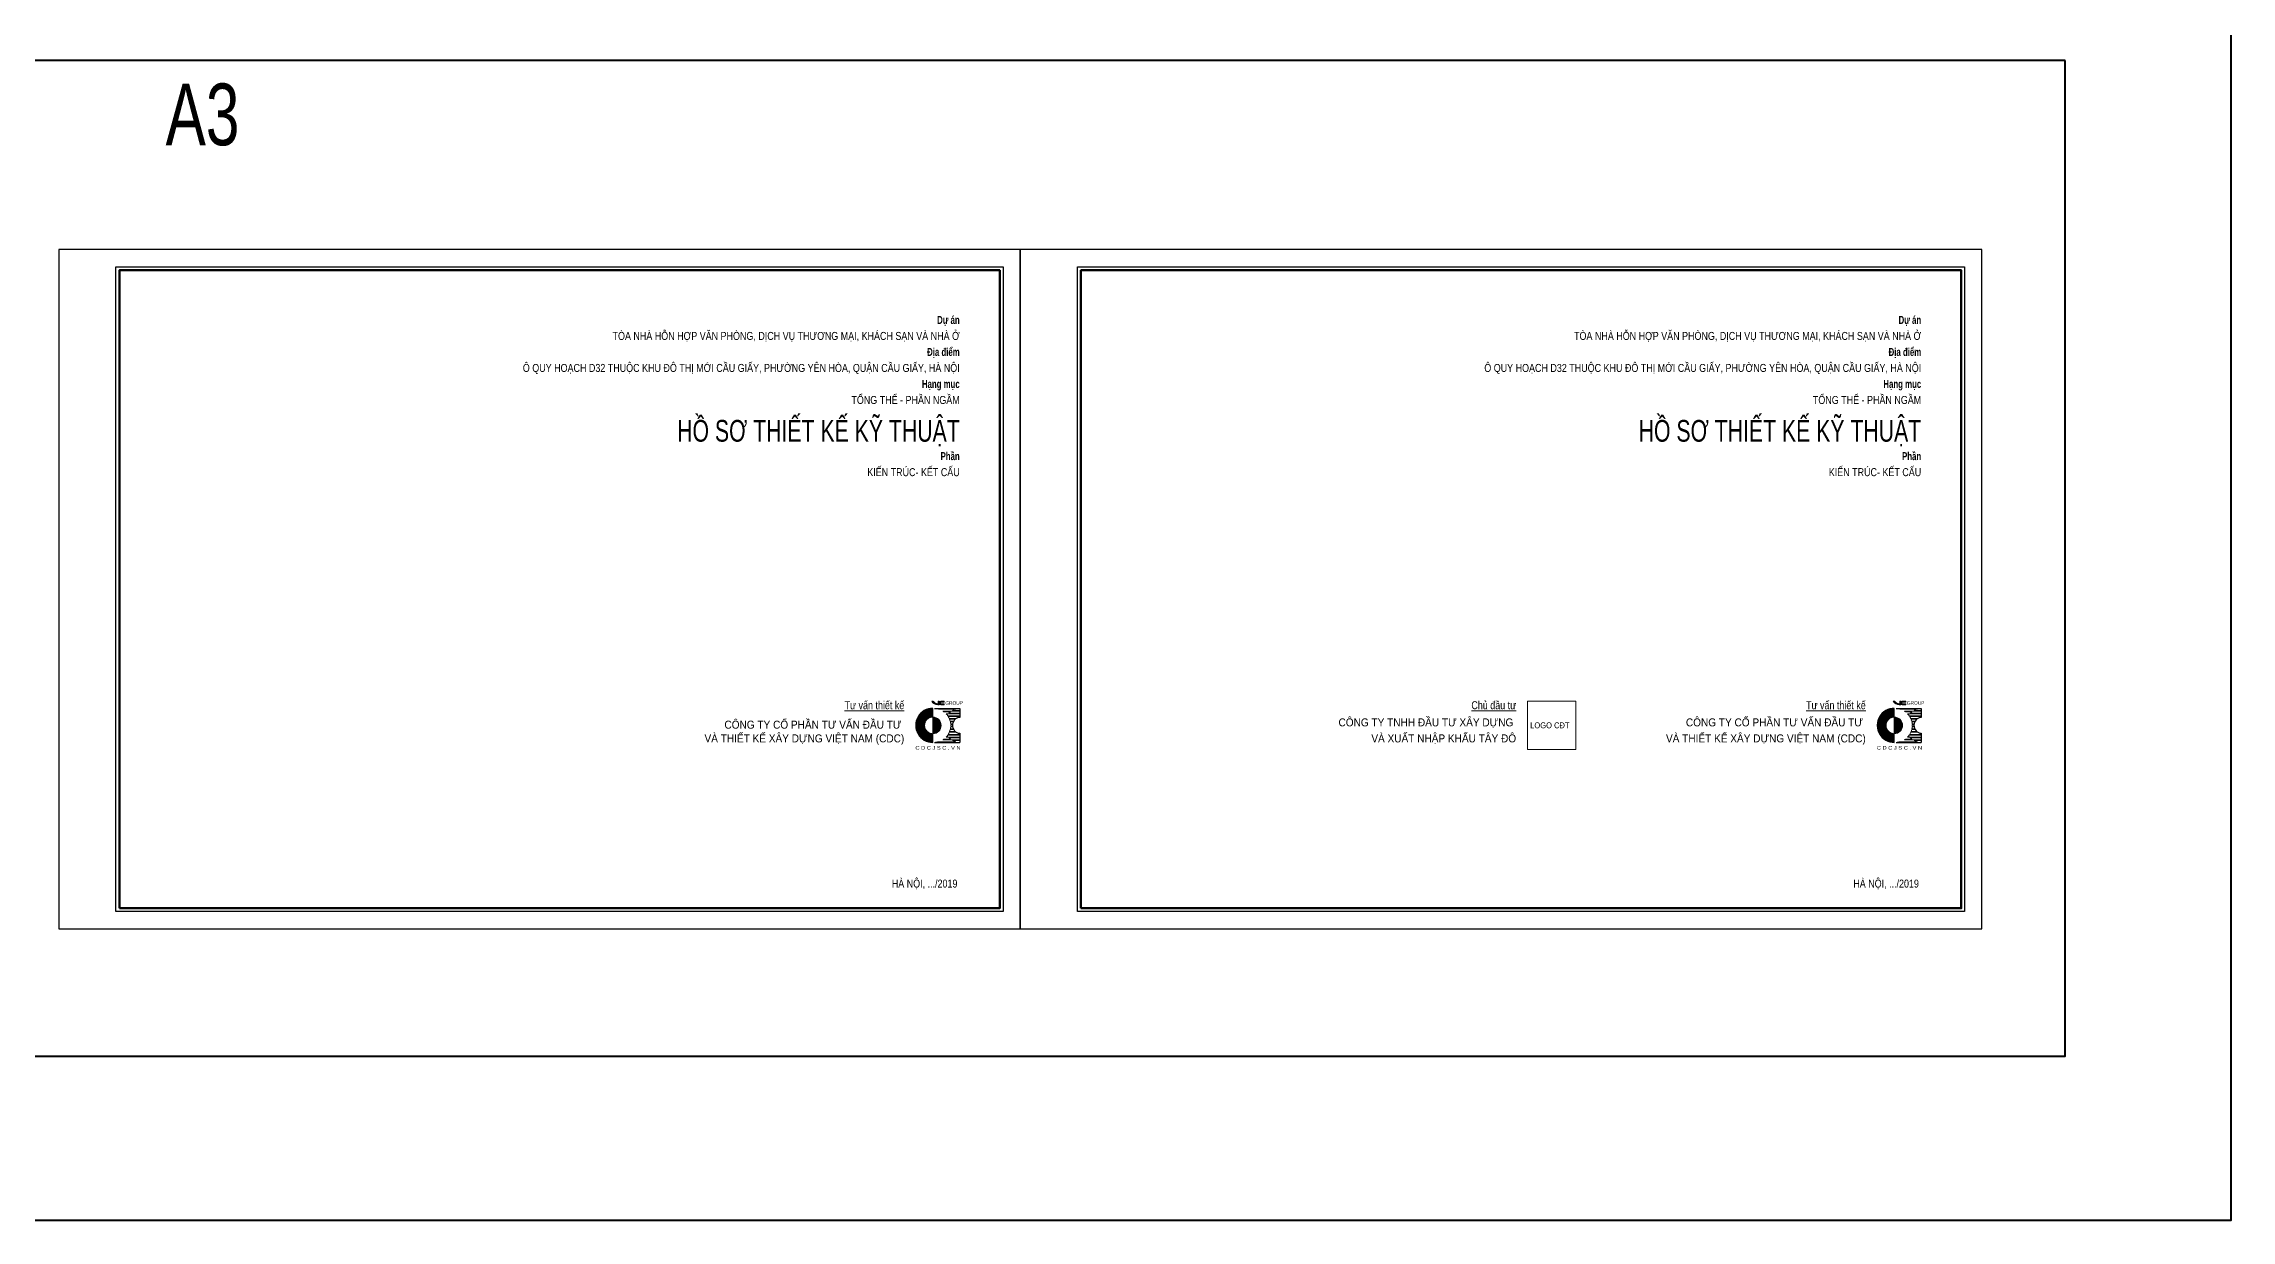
# Model space of a CAD drawing. Header units: inches. Extents: x -680616 to -44570, y -228485 to -6272.
# Drawn here: x -383338 to -287669, y -228485 to -177036 of the extents above; entities that cross this region are included whole.
import ezdxf
from ezdxf.enums import TextEntityAlignment as Align

# ---------------------------------------------------------------- set-up
doc = ezdxf.new("R2010")
doc.units = ezdxf.units.IN
doc.header["$MEASUREMENT"] = 0
doc.layers.get('Defpoints').update_dxf_attribs({"color": 250})
for name, color, linetype, lineweight in [('A-Tuong', 4, 'Continuous', 40), ('CDC -TEXT KHUNG', 7, 'Continuous', 15), ('Hatch1', 250, 'Continuous', 5), ('KT-Chuviet', 6, 'Continuous', 15), ('KT-Nettuong', 2, 'Continuous', 40)]:
    doc.layers.add(name, color=color, linetype=linetype, lineweight=lineweight)
doc.layers.add('CDC-KHUNGTEN', color=7, linetype='Continuous')
doc.styles.add('KT CDC', font='arial.ttf', dxfattribs={"width": 0.85, "height": 200})
doc.styles.add('KT CDC B', font='arialbd.ttf', dxfattribs={"width": 0.85, "height": 200})

msp = doc.modelspace()

# ---------------------------------------------------------------- hatches: boundary and pattern name
at = {"layer": 'CDC -TEXT KHUNG'}
h = msp.add_hatch(dxfattribs=at)
h.set_pattern_fill('ANSI37', color=8, scale=165.410193, style=0)
h.set_pattern_definition([(45, (-188868.007, -123638.39), (-14.6203337, 14.6203337), []), (135, (-188868.007, -123638.39), (-14.6203337, -14.6203337), [])])
edge = h.paths.add_edge_path()
edge.add_ellipse((-344455.1, -206844.6), major_axis=(-256.4, 256.4), ratio=1, start_angle=-45, end_angle=135)
edge.add_line((-344455.1, -207207.2), (-344455.1, -207588))
edge.add_line((-344455.1, -207588), (-344491.6, -207587.1))
edge.add_line((-344491.6, -207587.1), (-344528, -207584.4))
edge.add_line((-344528, -207584.4), (-344564.2, -207579.9))
edge.add_line((-344564.2, -207579.9), (-344600.2, -207573.7))
edge.add_line((-344600.2, -207573.7), (-344635.8, -207565.7))
edge.add_line((-344635.8, -207565.7), (-344671, -207555.9))
edge.add_line((-344671, -207555.9), (-344705.7, -207544.5))
edge.add_line((-344705.7, -207544.5), (-344739.8, -207531.4))
edge.add_line((-344739.8, -207531.4), (-344773.1, -207516.6))
edge.add_line((-344773.1, -207516.6), (-344805.7, -207500.1))
edge.add_line((-344805.7, -207500.1), (-344837.5, -207482.1))
edge.add_line((-344837.5, -207482.1), (-344868.4, -207462.6))
edge.add_line((-344868.4, -207462.6), (-344898.2, -207441.6))
edge.add_line((-344898.2, -207441.6), (-344927, -207419.1))
edge.add_line((-344927, -207419.1), (-344954.6, -207395.3))
edge.add_line((-344954.6, -207395.3), (-344981.1, -207370.1))
edge.add_line((-344981.1, -207370.1), (-345006.3, -207343.7))
edge.add_line((-345006.3, -207343.7), (-345030.1, -207316))
edge.add_line((-345030.1, -207316), (-345052.6, -207287.2))
edge.add_line((-345052.6, -207287.2), (-345073.6, -207257.4))
edge.add_line((-345073.6, -207257.4), (-345093.1, -207226.5))
edge.add_line((-345093.1, -207226.5), (-345111.1, -207194.8))
edge.add_line((-345111.1, -207194.8), (-345127.5, -207162.1))
edge.add_line((-345127.5, -207162.1), (-345142.3, -207128.8))
edge.add_line((-345142.3, -207128.8), (-345155.5, -207094.7))
edge.add_line((-345155.5, -207094.7), (-345166.9, -207060))
edge.add_line((-345166.9, -207060), (-345176.7, -207024.8))
edge.add_line((-345176.7, -207024.8), (-345184.7, -206989.2))
edge.add_line((-345184.7, -206989.2), (-345190.9, -206953.3))
edge.add_line((-345190.9, -206953.3), (-345195.4, -206917))
edge.add_line((-345195.4, -206917), (-345198.1, -206880.6))
edge.add_line((-345198.1, -206880.6), (-345199, -206844.1))
edge.add_line((-345199, -206844.1), (-345198.1, -206807.6))
edge.add_line((-345198.1, -206807.6), (-345195.4, -206771.2))
edge.add_line((-345195.4, -206771.2), (-345190.9, -206735))
edge.add_line((-345190.9, -206735), (-345184.7, -206699))
edge.add_line((-345184.7, -206699), (-345176.7, -206663.4))
edge.add_line((-345176.7, -206663.4), (-345166.9, -206628.2))
edge.add_line((-345166.9, -206628.2), (-345155.5, -206593.5))
edge.add_line((-345155.5, -206593.5), (-345142.3, -206559.4))
edge.add_line((-345142.3, -206559.4), (-345127.5, -206526.1))
edge.add_line((-345127.5, -206526.1), (-345111.1, -206493.4))
edge.add_line((-345111.1, -206493.4), (-345093.1, -206461.7))
edge.add_line((-345093.1, -206461.7), (-345073.6, -206430.8))
edge.add_line((-345073.6, -206430.8), (-345052.6, -206401))
edge.add_line((-345052.6, -206401), (-345030.1, -206372.2))
edge.add_line((-345030.1, -206372.2), (-345006.3, -206344.5))
edge.add_line((-345006.3, -206344.5), (-344981.1, -206318.1))
edge.add_line((-344981.1, -206318.1), (-344954.6, -206292.9))
edge.add_line((-344954.6, -206292.9), (-344927, -206269.1))
edge.add_line((-344927, -206269.1), (-344898.2, -206246.6))
edge.add_line((-344898.2, -206246.6), (-344868.4, -206225.6))
edge.add_line((-344868.4, -206225.6), (-344837.5, -206206.1))
edge.add_line((-344837.5, -206206.1), (-344805.7, -206188.1))
edge.add_line((-344805.7, -206188.1), (-344773.1, -206171.6))
edge.add_line((-344773.1, -206171.6), (-344739.8, -206156.9))
edge.add_line((-344739.8, -206156.9), (-344705.7, -206143.7))
edge.add_line((-344705.7, -206143.7), (-344671, -206132.3))
edge.add_line((-344671, -206132.3), (-344635.8, -206122.5))
edge.add_line((-344635.8, -206122.5), (-344600.2, -206114.5))
edge.add_line((-344600.2, -206114.5), (-344564.2, -206108.3))
edge.add_line((-344564.2, -206108.3), (-344528, -206103.8))
edge.add_line((-344528, -206103.8), (-344491.6, -206101.1))
edge.add_line((-344491.6, -206101.1), (-344455.1, -206100.2))
edge.add_line((-344455.1, -206100.2), (-344455.1, -206482))
h = msp.add_hatch(color=1, dxfattribs=at)
edge = h.paths.add_edge_path()
edge.add_line((-344176.3, -205788.8), (-344215.2, -205788.8))
edge.add_line((-344215.2, -205788.8), (-344215.2, -205900.6))
edge.add_line((-344215.2, -205900.6), (-344224.6, -205900.6))
edge.add_ellipse((-344225.1, -205624), major_axis=(195.5, 195.5), ratio=1, start_angle=171.576039, end_angle=225.106189, ccw=False)
edge.add_line((-344447.2, -205788.8), (-344497.7, -205788.8))
edge.add_ellipse((-344238.5, -205644.8), major_axis=(-209.7, 209.7), ratio=1, start_angle=74.050938, end_angle=135.09685)
edge.add_line((-344238, -205941.4), (-344176.3, -205941.4))
edge.add_line((-344176.3, -205941.4), (-344176.3, -205788.8))
edge = h.paths.add_edge_path()
edge.add_line((-343957.6, -205788.8), (-344110.8, -205788.8))
edge.add_ellipse((-344110.8, -205838.6), major_axis=(-35.2, 35.2), ratio=1, start_angle=-45, end_angle=45)
edge.add_line((-344160.7, -205838.6), (-344160.7, -205891.6))
edge.add_ellipse((-344110.8, -205891.6), major_axis=(-35.2, 35.2), ratio=1, start_angle=45, end_angle=135)
edge.add_line((-344110.8, -205941.4), (-343957.6, -205941.4))
edge.add_line((-343957.6, -205941.4), (-343957.6, -205902.5))
edge.add_line((-343957.6, -205902.5), (-344110.8, -205902.5))
edge.add_ellipse((-344110.8, -205891.6), major_axis=(-7.74, 7.74), ratio=1, start_angle=45, end_angle=135, ccw=False)
edge.add_line((-344121.8, -205891.6), (-344121.8, -205838.6))
edge.add_ellipse((-344110.8, -205838.6), major_axis=(7.74, 7.74), ratio=1, start_angle=45, end_angle=135, ccw=False)
edge.add_line((-344110.8, -205827.7), (-343957.6, -205827.7))
edge.add_line((-343957.6, -205827.7), (-343957.6, -205788.8))
at = {"layer": 'CDC -TEXT KHUNG', "true_color": 0xc20000}
h = msp.add_hatch(color=12, dxfattribs=at)
edge = h.paths.add_edge_path()
edge.add_line((-344455.1, -206482), (-344455.1, -207194.8))
edge.add_line((-344455.1, -207194.8), (-344455.1, -207207.2))
edge.add_ellipse((-344455.1, -206844.6), major_axis=(-256.4, 256.4), ratio=1, start_angle=135, end_angle=225)
edge.add_ellipse((-344455.1, -206844.6), major_axis=(-256.4, 256.4), ratio=1, start_angle=225, end_angle=315)
at = {"layer": 'CDC -TEXT KHUNG'}
h = msp.add_hatch(dxfattribs=at)
h.set_pattern_fill('ANSI37', color=8, scale=165.410193, style=0)
h.set_pattern_definition([(45, (-146818.007, -123638.39), (-14.6203337, 14.6203337), []), (135, (-146818.007, -123638.39), (-14.6203337, -14.6203337), [])])
edge = h.paths.add_edge_path()
edge.add_ellipse((-302405.1, -206844.6), major_axis=(-256.4, 256.4), ratio=1, start_angle=-45, end_angle=135)
edge.add_line((-302405.1, -207207.2), (-302405.1, -207588))
edge.add_line((-302405.1, -207588), (-302441.6, -207587.1))
edge.add_line((-302441.6, -207587.1), (-302478, -207584.4))
edge.add_line((-302478, -207584.4), (-302514.2, -207579.9))
edge.add_line((-302514.2, -207579.9), (-302550.2, -207573.7))
edge.add_line((-302550.2, -207573.7), (-302585.8, -207565.7))
edge.add_line((-302585.8, -207565.7), (-302621, -207555.9))
edge.add_line((-302621, -207555.9), (-302655.7, -207544.5))
edge.add_line((-302655.7, -207544.5), (-302689.8, -207531.4))
edge.add_line((-302689.8, -207531.4), (-302723.1, -207516.6))
edge.add_line((-302723.1, -207516.6), (-302755.7, -207500.1))
edge.add_line((-302755.7, -207500.1), (-302787.5, -207482.1))
edge.add_line((-302787.5, -207482.1), (-302818.4, -207462.6))
edge.add_line((-302818.4, -207462.6), (-302848.2, -207441.6))
edge.add_line((-302848.2, -207441.6), (-302877, -207419.1))
edge.add_line((-302877, -207419.1), (-302904.6, -207395.3))
edge.add_line((-302904.6, -207395.3), (-302931.1, -207370.1))
edge.add_line((-302931.1, -207370.1), (-302956.3, -207343.7))
edge.add_line((-302956.3, -207343.7), (-302980.1, -207316))
edge.add_line((-302980.1, -207316), (-303002.6, -207287.2))
edge.add_line((-303002.6, -207287.2), (-303023.6, -207257.4))
edge.add_line((-303023.6, -207257.4), (-303043.1, -207226.5))
edge.add_line((-303043.1, -207226.5), (-303061.1, -207194.8))
edge.add_line((-303061.1, -207194.8), (-303077.5, -207162.1))
edge.add_line((-303077.5, -207162.1), (-303092.3, -207128.8))
edge.add_line((-303092.3, -207128.8), (-303105.5, -207094.7))
edge.add_line((-303105.5, -207094.7), (-303116.9, -207060))
edge.add_line((-303116.9, -207060), (-303126.7, -207024.8))
edge.add_line((-303126.7, -207024.8), (-303134.7, -206989.2))
edge.add_line((-303134.7, -206989.2), (-303140.9, -206953.3))
edge.add_line((-303140.9, -206953.3), (-303145.4, -206917))
edge.add_line((-303145.4, -206917), (-303148.1, -206880.6))
edge.add_line((-303148.1, -206880.6), (-303149, -206844.1))
edge.add_line((-303149, -206844.1), (-303148.1, -206807.6))
edge.add_line((-303148.1, -206807.6), (-303145.4, -206771.2))
edge.add_line((-303145.4, -206771.2), (-303140.9, -206735))
edge.add_line((-303140.9, -206735), (-303134.7, -206699))
edge.add_line((-303134.7, -206699), (-303126.7, -206663.4))
edge.add_line((-303126.7, -206663.4), (-303116.9, -206628.2))
edge.add_line((-303116.9, -206628.2), (-303105.5, -206593.5))
edge.add_line((-303105.5, -206593.5), (-303092.3, -206559.4))
edge.add_line((-303092.3, -206559.4), (-303077.5, -206526.1))
edge.add_line((-303077.5, -206526.1), (-303061.1, -206493.4))
edge.add_line((-303061.1, -206493.4), (-303043.1, -206461.7))
edge.add_line((-303043.1, -206461.7), (-303023.6, -206430.8))
edge.add_line((-303023.6, -206430.8), (-303002.6, -206401))
edge.add_line((-303002.6, -206401), (-302980.1, -206372.2))
edge.add_line((-302980.1, -206372.2), (-302956.3, -206344.5))
edge.add_line((-302956.3, -206344.5), (-302931.1, -206318.1))
edge.add_line((-302931.1, -206318.1), (-302904.6, -206292.9))
edge.add_line((-302904.6, -206292.9), (-302877, -206269.1))
edge.add_line((-302877, -206269.1), (-302848.2, -206246.6))
edge.add_line((-302848.2, -206246.6), (-302818.4, -206225.6))
edge.add_line((-302818.4, -206225.6), (-302787.5, -206206.1))
edge.add_line((-302787.5, -206206.1), (-302755.7, -206188.1))
edge.add_line((-302755.7, -206188.1), (-302723.1, -206171.6))
edge.add_line((-302723.1, -206171.6), (-302689.8, -206156.9))
edge.add_line((-302689.8, -206156.9), (-302655.7, -206143.7))
edge.add_line((-302655.7, -206143.7), (-302621, -206132.3))
edge.add_line((-302621, -206132.3), (-302585.8, -206122.5))
edge.add_line((-302585.8, -206122.5), (-302550.2, -206114.5))
edge.add_line((-302550.2, -206114.5), (-302514.2, -206108.3))
edge.add_line((-302514.2, -206108.3), (-302478, -206103.8))
edge.add_line((-302478, -206103.8), (-302441.6, -206101.1))
edge.add_line((-302441.6, -206101.1), (-302405.1, -206100.2))
edge.add_line((-302405.1, -206100.2), (-302405.1, -206482))
h = msp.add_hatch(color=1, dxfattribs=at)
edge = h.paths.add_edge_path()
edge.add_line((-302126.3, -205788.8), (-302165.2, -205788.8))
edge.add_line((-302165.2, -205788.8), (-302165.2, -205900.6))
edge.add_line((-302165.2, -205900.6), (-302174.6, -205900.6))
edge.add_ellipse((-302175.1, -205624), major_axis=(195.5, 195.5), ratio=1, start_angle=171.576039, end_angle=225.106189, ccw=False)
edge.add_line((-302397.2, -205788.8), (-302447.7, -205788.8))
edge.add_ellipse((-302188.5, -205644.8), major_axis=(-209.7, 209.7), ratio=1, start_angle=74.050938, end_angle=135.09685)
edge.add_line((-302188, -205941.4), (-302126.3, -205941.4))
edge.add_line((-302126.3, -205941.4), (-302126.3, -205788.8))
edge = h.paths.add_edge_path()
edge.add_line((-301907.6, -205788.8), (-302060.8, -205788.8))
edge.add_ellipse((-302060.8, -205838.6), major_axis=(-35.2, 35.2), ratio=1, start_angle=-45, end_angle=45)
edge.add_line((-302110.7, -205838.6), (-302110.7, -205891.6))
edge.add_ellipse((-302060.8, -205891.6), major_axis=(-35.2, 35.2), ratio=1, start_angle=45, end_angle=135)
edge.add_line((-302060.8, -205941.4), (-301907.6, -205941.4))
edge.add_line((-301907.6, -205941.4), (-301907.6, -205902.5))
edge.add_line((-301907.6, -205902.5), (-302060.8, -205902.5))
edge.add_ellipse((-302060.8, -205891.6), major_axis=(-7.74, 7.74), ratio=1, start_angle=45, end_angle=135, ccw=False)
edge.add_line((-302071.8, -205891.6), (-302071.8, -205838.6))
edge.add_ellipse((-302060.8, -205838.6), major_axis=(7.74, 7.74), ratio=1, start_angle=45, end_angle=135, ccw=False)
edge.add_line((-302060.8, -205827.7), (-301907.6, -205827.7))
edge.add_line((-301907.6, -205827.7), (-301907.6, -205788.8))
at = {"layer": 'CDC -TEXT KHUNG', "true_color": 0xc20000}
h = msp.add_hatch(color=12, dxfattribs=at)
edge = h.paths.add_edge_path()
edge.add_line((-302405.1, -206482), (-302405.1, -207194.8))
edge.add_line((-302405.1, -207194.8), (-302405.1, -207207.2))
edge.add_ellipse((-302405.1, -206844.6), major_axis=(-256.4, 256.4), ratio=1, start_angle=135, end_angle=225)
edge.add_ellipse((-302405.1, -206844.6), major_axis=(-256.4, 256.4), ratio=1, start_angle=225, end_angle=315)

# ---------------------------------------------------------------- linework, layer by layer
at = {"layer": 'A-Tuong'}
msp.add_lwpolyline([(-294935, -177772.5), (-389453.2, -177772.5), (-389453.2, -221305.3), (-294935, -221305.3)], close=True, dxfattribs=at)
at = {"layer": 'CDC -TEXT KHUNG', "color": 1}
for p, q in [((-344447.2, -205788.8), (-344497.7, -205788.8)), ((-344238, -205941.4), (-344176.3, -205941.4)), ((-344215.2, -205900.6), (-344224.6, -205900.6)), ((-344176.3, -205788.8), (-344215.2, -205788.8)), ((-344215.2, -205788.8), (-344215.2, -205900.6)), ((-344176.3, -205941.4), (-344176.3, -205788.8)), ((-344160.7, -205838.6), (-344160.7, -205891.6)), ((-344121.8, -205891.6), (-344121.8, -205838.6)), ((-343957.6, -205788.8), (-344110.8, -205788.8)), ((-344110.8, -205827.7), (-343957.6, -205827.7)), ((-343957.6, -205902.5), (-344110.8, -205902.5)), ((-344110.8, -205941.4), (-343957.6, -205941.4)), ((-343957.6, -205827.7), (-343957.6, -205788.8)), ((-343957.6, -205941.4), (-343957.6, -205902.5)), ((-302397.2, -205788.8), (-302447.7, -205788.8)), ((-302188, -205941.4), (-302126.3, -205941.4)), ((-302165.2, -205900.6), (-302174.6, -205900.6)), ((-302126.3, -205788.8), (-302165.2, -205788.8)), ((-302165.2, -205788.8), (-302165.2, -205900.6)), ((-302126.3, -205941.4), (-302126.3, -205788.8)), ((-302110.7, -205838.6), (-302110.7, -205891.6)), ((-302071.8, -205891.6), (-302071.8, -205838.6)), ((-301907.6, -205788.8), (-302060.8, -205788.8)), ((-302060.8, -205827.7), (-301907.6, -205827.7)), ((-301907.6, -205902.5), (-302060.8, -205902.5)), ((-302060.8, -205941.4), (-301907.6, -205941.4)), ((-301907.6, -205827.7), (-301907.6, -205788.8)), ((-301907.6, -205941.4), (-301907.6, -205902.5))]:
    msp.add_line(p, q, dxfattribs=at)
at = {"layer": 'CDC -TEXT KHUNG', "color": 102}
for p, q in [((-344455.1, -206100.2), (-344455.1, -207194.8)), ((-344210.9, -206127.9), (-343444.7, -206127.9)), ((-344014.1, -206216.8), (-343278.9, -206216.8)), ((-343972.4, -206245.6), (-343683.1, -206245.6)), ((-343872.6, -206334.4), (-343278.9, -206334.4)), ((-343847, -206363.2), (-343808.6, -206363.2)), ((-343801.2, -206423.3), (-343278.9, -206423.3)), ((-343782.5, -206452), (-343278.9, -206452)), ((-343754.5, -206305.7), (-343278.9, -206305.7)), ((-343735.5, -206540.9), (-343420.2, -206540.9)), ((-343723.4, -206569.7), (-343461.5, -206569.7)), ((-343592.5, -206188.1), (-343278.9, -206188.1)), ((-302405.1, -206100.2), (-302405.1, -207194.8)), ((-302160.9, -206127.9), (-301394.7, -206127.9)), ((-301964.1, -206216.8), (-301228.9, -206216.8)), ((-301922.4, -206245.6), (-301633.1, -206245.6)), ((-301822.6, -206334.4), (-301228.9, -206334.4)), ((-301797, -206363.2), (-301758.6, -206363.2)), ((-301751.2, -206423.3), (-301228.9, -206423.3)), ((-301732.5, -206452), (-301228.9, -206452)), ((-301704.5, -206305.7), (-301228.9, -206305.7)), ((-301685.5, -206540.9), (-301370.2, -206540.9)), ((-301673.4, -206569.7), (-301411.5, -206569.7)), ((-301542.5, -206188.1), (-301228.9, -206188.1)), ((-344455.9, -207588), (-344455.1, -207588)), ((-344455.1, -207194.8), (-344455.1, -207588)), ((-344210.9, -207559.2), (-343444.7, -207559.2)), ((-344014.1, -207471.4), (-343278.9, -207471.4)), ((-343972.4, -207442.6), (-343683.1, -207442.6)), ((-343872.6, -207353.8), (-343278.9, -207353.8)), ((-343847, -207325), (-343808.6, -207325)), ((-343801.2, -207264.9), (-343278.9, -207264.9)), ((-343782.5, -207236.2), (-343278.9, -207236.2)), ((-343754.5, -207382.5), (-343278.9, -207382.5)), ((-343735.5, -207147.3), (-343420.2, -207147.3)), ((-343723.4, -207118.5), (-343461.5, -207118.5)), ((-343694.5, -206658.5), (-343539.8, -206658.5)), ((-343694.5, -207029.7), (-343539.8, -207029.7)), ((-343687.7, -206687.3), (-343555.8, -206687.3)), ((-343687.7, -207000.9), (-343555.8, -207000.9)), ((-343674.1, -206776.1), (-343586, -206776.1)), ((-343674.1, -206912.1), (-343586, -206912.1)), ((-343672, -206804.9), (-343590.4, -206804.9)), ((-343672, -206883.3), (-343590.4, -206883.3)), ((-343592.5, -207500.1), (-343278.9, -207500.1)), ((-302405.9, -207588), (-302405.1, -207588)), ((-302405.1, -207194.8), (-302405.1, -207588)), ((-302160.9, -207559.2), (-301394.7, -207559.2)), ((-301964.1, -207471.4), (-301228.9, -207471.4)), ((-301922.4, -207442.6), (-301633.1, -207442.6)), ((-301822.6, -207353.8), (-301228.9, -207353.8)), ((-301797, -207325), (-301758.6, -207325)), ((-301751.2, -207264.9), (-301228.9, -207264.9)), ((-301732.5, -207236.2), (-301228.9, -207236.2)), ((-301704.5, -207382.5), (-301228.9, -207382.5)), ((-301685.5, -207147.3), (-301370.2, -207147.3)), ((-301673.4, -207118.5), (-301411.5, -207118.5)), ((-301644.5, -206658.5), (-301489.8, -206658.5)), ((-301644.5, -207029.7), (-301489.8, -207029.7)), ((-301637.7, -206687.3), (-301505.8, -206687.3)), ((-301637.7, -207000.9), (-301505.8, -207000.9)), ((-301624.1, -206776.1), (-301536, -206776.1)), ((-301624.1, -206912.1), (-301536, -206912.1)), ((-301622, -206804.9), (-301540.4, -206804.9)), ((-301622, -206883.3), (-301540.4, -206883.3)), ((-301542.5, -207500.1), (-301228.9, -207500.1))]:
    msp.add_line(p, q, dxfattribs=at)
at = {"layer": 'CDC -TEXT KHUNG', "color": 7, "lineweight": 30}
for p, q in [((-344376.7, -206099.2), (-343278.9, -206099.2)), ((-343278.9, -206099.2), (-343278.9, -206493.5)), ((-302326.7, -206099.2), (-301228.9, -206099.2)), ((-301228.9, -206099.2), (-301228.9, -206493.5)), ((-344376.7, -207588), (-343278.9, -207588)), ((-343278.9, -207190), (-343278.9, -207588)), ((-302326.7, -207588), (-301228.9, -207588)), ((-301228.9, -207190), (-301228.9, -207588))]:
    msp.add_line(p, q, dxfattribs=at)
at = {"layer": 'CDC -TEXT KHUNG'}
for p, q in [((-343726.7, -206609.5), (-343726.7, -206609.5)), ((-301676.7, -206609.5), (-301676.7, -206609.5))]:
    msp.add_line(p, q, dxfattribs=at)
at = {"layer": 'CDC -TEXT KHUNG', "color": 7, "lineweight": 30}
for centre, major_axis, start_param, end_param in [((-344458.4, -206844.1), (-526.7, 526.7), -0.7898508, 2.3606472), ((-343244.1, -206841.8), (208.5, 281.1), 0.7377353, 3.6803129), ((-302408.4, -206844.1), (-526.7, 526.7), -0.7898508, 2.3606472), ((-301194.1, -206841.8), (208.5, 281.1), 0.7377353, 3.6803129)]:
    msp.add_ellipse(centre, major_axis=major_axis, ratio=1, start_param=start_param, end_param=end_param, dxfattribs=at)
at = {"layer": 'CDC -TEXT KHUNG', "color": 102}
for centre, major_axis, start_param, end_param in [((-344455.1, -206844.6), (-112.4, 344.7), 4.3972464, 10.6804317), ((-344415.9, -206844.1), (-526.7, 526.7), -1.4230283, -1.3550195), ((-344415.9, -206844.1), (526.7, 526.7), 6.1996142, 6.2513078), ((-343239.7, -206844.1), (-526.7, 526.7), 0.0835711, 0.1245529), ((-344415.9, -206844.1), (-526.7, 526.7), 4.5273178, 4.5878361), ((-344415.9, -206844.1), (-526.7, 526.7), 4.3461773, 4.4812527), ((-343239.7, -206844.1), (-526.7, 526.7), -0.147768, -0.0224575), ((-344415.9, -206844.1), (-526.7, 526.7), 4.1787652, 4.3043009), ((-343239.7, -206844.1), (526.7, 526.7), 1.0641359, 1.2788528), ((-302405.1, -206844.6), (-112.4, 344.7), 4.3972464, 10.6804317), ((-302365.9, -206844.1), (-526.7, 526.7), -1.4230283, -1.3550195), ((-302365.9, -206844.1), (526.7, 526.7), 6.1996142, 6.2513078), ((-301189.7, -206844.1), (-526.7, 526.7), 0.0835711, 0.1245529), ((-302365.9, -206844.1), (-526.7, 526.7), 4.5273178, 4.5878361), ((-302365.9, -206844.1), (-526.7, 526.7), 4.3461773, 4.4812527), ((-301189.7, -206844.1), (-526.7, 526.7), -0.147768, -0.0224575), ((-302365.9, -206844.1), (-526.7, 526.7), 4.1787652, 4.3043009), ((-301189.7, -206844.1), (526.7, 526.7), 1.0641359, 1.2788528), ((-344415.9, -206843.1), (526.7, 526.7), 3.9796467, 4.2057285), ((-344415.9, -206844.1), (-526.7, 526.7), 2.9258158, 2.9938246), ((-344415.9, -206844.1), (-526.7, 526.7), 3.1734702, 3.2251637), ((-344415.9, -206844.1), (526.7, 526.7), 4.8369418, 4.8974602), ((-343239.7, -206844.1), (-526.7, 526.7), 1.4462435, 1.4872252), ((-343239.7, -206844.1), (-526.7, 526.7), 1.5389188, 1.7185643), ((-344415.9, -206844.1), (526.7, 526.7), 4.9435253, 5.0786006), ((-344415.9, -206844.1), (-526.7, 526.7), 3.5496808, 3.6752164), ((-344415.9, -206844.1), (526.7, 526.7), 5.5891422, 5.7099005), ((-344415.9, -206844.1), (-526.7, 526.7), 3.7148775, 3.8356357), ((-344415.9, -206844.1), (113.5, 736.2), -1.470477, -1.3651652), ((-343239.7, -206844.1), (526.7, 526.7), 3.4335362, 3.6482531), ((-302365.9, -206843.1), (526.7, 526.7), 3.9796467, 4.2057285), ((-302365.9, -206844.1), (-526.7, 526.7), 2.9258158, 2.9938246), ((-302365.9, -206844.1), (-526.7, 526.7), 3.1734702, 3.2251637), ((-302365.9, -206844.1), (526.7, 526.7), 4.8369418, 4.8974602), ((-301189.7, -206844.1), (-526.7, 526.7), 1.4462435, 1.4872252), ((-301189.7, -206844.1), (-526.7, 526.7), 1.5389188, 1.7185643), ((-302365.9, -206844.1), (526.7, 526.7), 4.9435253, 5.0786006), ((-302365.9, -206844.1), (-526.7, 526.7), 3.5496808, 3.6752164), ((-302365.9, -206844.1), (526.7, 526.7), 5.5891422, 5.7099005), ((-302365.9, -206844.1), (-526.7, 526.7), 3.7148775, 3.8356357), ((-302365.9, -206844.1), (113.5, 736.2), -1.470477, -1.3651652), ((-301189.7, -206844.1), (526.7, 526.7), 3.4335362, 3.6482531)]:
    msp.add_ellipse(centre, major_axis=major_axis, ratio=1, start_param=start_param, end_param=end_param, dxfattribs=at)
at = {"layer": 'CDC -TEXT KHUNG', "color": 1}
for centre, major_axis, start_param, end_param in [((-344238.5, -205644.8), (-209.7, 209.7), 1.2924327, 2.3578848), ((-344225.1, -205624), (195.5, 195.5), 2.9945668, 3.9288442), ((-344110.8, -205838.6), (-35.2, 35.2), -0.7853982, 0.7853982), ((-344110.8, -205891.6), (-35.2, 35.2), 0.7853982, 2.3561945), ((-344110.8, -205838.6), (-7.74, 7.74), -0.7853982, 0.7853982), ((-344110.8, -205891.6), (-7.74, 7.74), 0.7853982, 2.3561945), ((-302188.5, -205644.8), (-209.7, 209.7), 1.2924327, 2.3578848), ((-302175.1, -205624), (195.5, 195.5), 2.9945668, 3.9288442), ((-302060.8, -205838.6), (-35.2, 35.2), -0.7853982, 0.7853982), ((-302060.8, -205891.6), (-35.2, 35.2), 0.7853982, 2.3561945), ((-302060.8, -205838.6), (-7.74, 7.74), -0.7853982, 0.7853982), ((-302060.8, -205891.6), (-7.74, 7.74), 0.7853982, 2.3561945)]:
    msp.add_ellipse(centre, major_axis=major_axis, ratio=1, start_param=start_param, end_param=end_param, dxfattribs=at)
at = {"layer": 'CDC -TEXT KHUNG', "color": 112}
for centre in [(-344415.9, -206844.1), (-302365.9, -206844.1)]:
    msp.add_ellipse(centre, major_axis=(-526.7, 526.7), ratio=1, start_param=-1.0641359, end_param=-0.8380541, dxfattribs=at)
at = {"layer": 'CDC-KHUNGTEN', "color": 8}
for points in [[(-380178.9, -214988), (-380178.9, -186788), (-341378.9, -186788), (-341378.9, -214988), (-380178.9, -214988)], [(-338128.9, -214988), (-338128.9, -186788), (-299328.9, -186788), (-299328.9, -214988), (-338128.9, -214988)]]:
    msp.add_lwpolyline(points, close=True, dxfattribs=at)
at = {"layer": 'CDC-KHUNGTEN', "color": 255, "lineweight": 60}
for points in [[(-380028.9, -214838), (-380028.9, -186938), (-341528.9, -186938), (-341528.9, -214838)], [(-337978.9, -214838), (-337978.9, -186938), (-299478.9, -186938), (-299478.9, -214838)]]:
    msp.add_lwpolyline(points, close=True, dxfattribs=at)
at = {"layer": 'Defpoints', "color": 1, "ltscale": 0.2}
for points in [[(-382678.9, -215738), (-340628.9, -215738), (-340628.9, -186038), (-382678.9, -186038)], [(-340628.9, -215738), (-298578.9, -215738), (-298578.9, -186038), (-340628.9, -186038)]]:
    msp.add_lwpolyline(points, close=True, dxfattribs=at)
at = {"layer": 'Hatch1'}
msp.add_lwpolyline([(-316328.9, -205788), (-318444, -205788), (-318444, -207902.8), (-316328.9, -207902.8)], close=True, dxfattribs=at)
at = {"layer": 'KT-Nettuong'}
msp.add_lwpolyline([(-287668.8, -27781.9), (-680616.3, -27781.9), (-680616.3, -228485.2), (-287668.8, -228485.2)], close=True, dxfattribs=at)

# ---------------------------------------------------------------- texts
at = {"layer": 'CDC -TEXT KHUNG', "color": 1, "style": 'KT CDC', "width": 0.85}
for p in [(-343906.4, -205939.5), (-301856.4, -205939.5)]:
    msp.add_text('GROUP', height=153.26, dxfattribs=at).set_placement(p)
at = {"layer": 'CDC -TEXT KHUNG', "color": 102, "style": 'KT CDC', "width": 1.15}
for p in [(-345217.2, -207903), (-303167.2, -207903)]:
    msp.add_text('C D C J S C . V N', height=154.808, dxfattribs=at).set_placement(p)
at = {"layer": 'KT-Chuviet', "color": 6}
for s, height, style, width, p in [('A3', 2700, 'KT CDC', 0.7, (-374780.1, -181475.2)), ('Dự án', 350, 'KT CDC B', 0.7, (-343278.9, -189288)), ('Dự án', 350, 'KT CDC B', 0.7, (-301228.9, -189288)), ('TÒA NHÀ HỖN HỢP VĂN PHÒNG, DỊCH VỤ THƯƠNG MẠI, KHÁCH SẠN VÀ NHÀ Ở', 350, 'KT CDC', 0.8, (-343278.9, -189988)), ('Địa điểm', 350, 'KT CDC B', 0.7, (-343278.9, -190688)), ('TÒA NHÀ HỖN HỢP VĂN PHÒNG, DỊCH VỤ THƯƠNG MẠI, KHÁCH SẠN VÀ NHÀ Ở', 350, 'KT CDC', 0.8, (-301228.9, -189988)), ('Địa điểm', 350, 'KT CDC B', 0.7, (-301228.9, -190688)), ('Ô QUY HOẠCH D32 THUỘC KHU ĐÔ THỊ MỚI CẦU GIẤY, PHƯỜNG YÊN HÒA, QUẬN CẦU GIẤY, HÀ NỘI', 350, 'KT CDC', 0.8, (-343278.9, -191388)), ('Ô QUY HOẠCH D32 THUỘC KHU ĐÔ THỊ MỚI CẦU GIẤY, PHƯỜNG YÊN HÒA, QUẬN CẦU GIẤY, HÀ NỘI', 350, 'KT CDC', 0.8, (-301228.9, -191388)), ('Hạng mục', 350, 'KT CDC B', 0.7, (-343278.9, -192088)), ('Hạng mục', 350, 'KT CDC B', 0.7, (-301228.9, -192088)), ('HỒ SƠ THIẾT KẾ KỸ THUẬT', 950, 'KT CDC', 0.7, (-343278.9, -194438)), ('TỔNG THỂ - PHẦN NGẦM', 350, 'KT CDC', 0.8, (-343278.9, -192788)), ('HỒ SƠ THIẾT KẾ KỸ THUẬT', 950, 'KT CDC', 0.7, (-301228.9, -194438)), ('TỔNG THỂ - PHẦN NGẦM', 350, 'KT CDC', 0.8, (-301228.9, -192788)), ('Phần', 350, 'KT CDC B', 0.7, (-343278.9, -195245.3)), ('Phần', 350, 'KT CDC B', 0.7, (-301228.9, -195245.3)), ('KIẾN TRÚC- KẾT CẤU', 350, 'KT CDC', 0.8, (-343278.9, -195945.3)), ('KIẾN TRÚC- KẾT CẤU', 350, 'KT CDC', 0.8, (-301228.9, -195945.3)), ('CÔNG TY CỔ PHẦN TƯ VẤN ÐẦU TƯ ', 350, 'KT CDC', 0.9, (-345703.3, -206988)), ('%%UTư vấn thiết kế', 350, 'KT CDC', 0.8, (-345703.3, -206138)), ('CÔNG TY TNHH ĐẦU TƯ XÂY DỰNG ', 350, 'KT CDC', 0.9, (-318944, -206888)), ('%%UChủ đầu tư', 350, 'KT CDC', 0.8, (-318944, -206138)), ('CÔNG TY CỔ PHẦN TƯ VẤN ÐẦU TƯ ', 350, 'KT CDC', 0.9, (-303653.3, -206888)), ('%%UTư vấn thiết kế', 350, 'KT CDC', 0.8, (-303653.3, -206138)), ('VÀ THIẾT KẾ XÂY DỰNG VIỆT NAM (CDC)', 350, 'KT CDC', 0.9, (-345703.3, -207588)), ('VÀ XUẤT NHẬP KHẨU TÂY ĐÔ', 350, 'KT CDC', 0.9, (-318944, -207588)), ('LOGO CĐT', 257.53, 'KT CDC', 0.8, (-316609, -206970)), ('VÀ THIẾT KẾ XÂY DỰNG VIỆT NAM (CDC)', 350, 'KT CDC', 0.9, (-303653.3, -207588)), ('HÀ NỘI, .../2019', 350, 'KT CDC', 0.8, (-343378.9, -213938.1)), ('HÀ NỘI, .../2019', 350, 'KT CDC', 0.8, (-301328.9, -213938.1))]:
    msp.add_text(s, height=height, dxfattribs=dict(at, style=style, width=width)).set_placement(p, align=Align.RIGHT)

doc.saveas('drawing.dxf')
